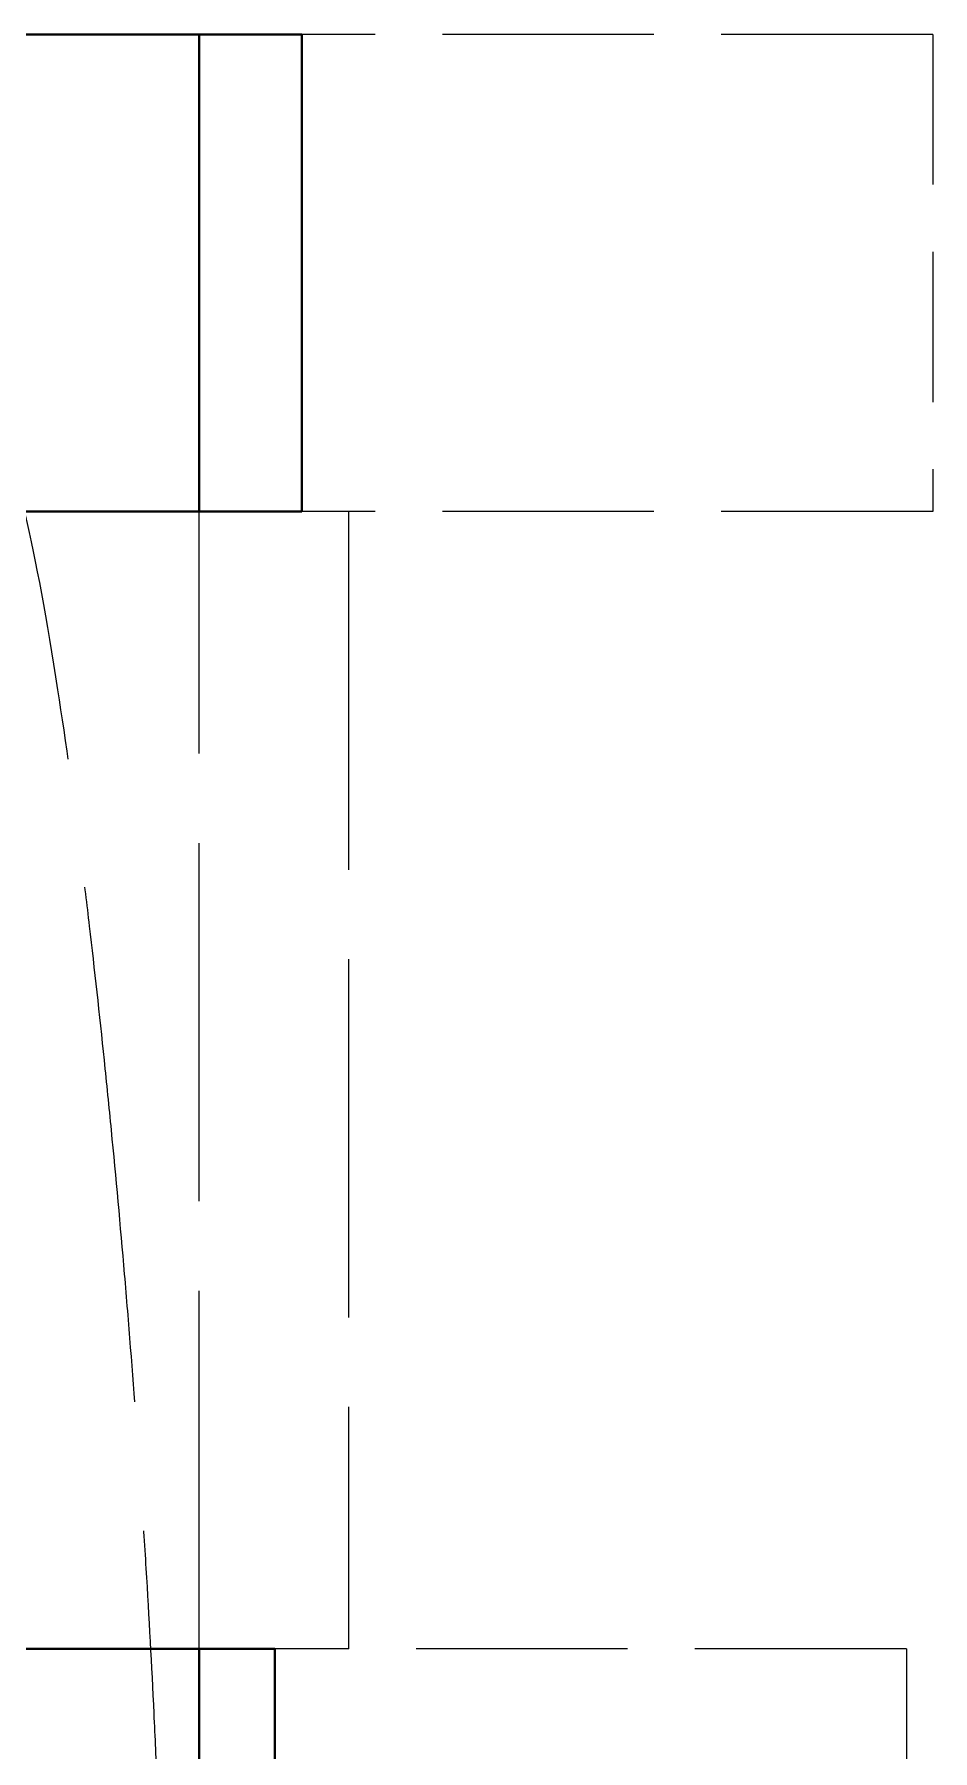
# Model space of a CAD drawing. Header units: millimetres. Extents: x 0 to 51860, y 0 to 5940.
# Drawn here: x 5282.314 to 5283.651, y 1734.91 to 1737.464 of the extents above; entities that cross this region are included whole.
import ezdxf

# ---------------------------------------------------------------- set-up
doc = ezdxf.new("R2010")
doc.units = ezdxf.units.MM
doc.header["$LTSCALE"] = 10
doc.linetypes.add('DASHED', pattern=[0.2067, 0.1654, -0.0413])
doc.layers.add('가려진 것(ISO)', color=2, linetype='DASHED', lineweight=18)
doc.layers.add('가시적인 것(ISO)', color=3, linetype='Continuous', lineweight=40)

msp = doc.modelspace()

# ---------------------------------------------------------------- linework, layer by layer
at = {"layer": '가려진 것(ISO)', "ltscale": 0.19037}
for p, q in [((5283.6513, 1737.4635), (5282.7124, 1737.4635)), ((5283.6513, 1736.7536), (5282.7124, 1736.7536)), ((5283.6121, 1735.0616), (5282.6724, 1735.0616))]:
    msp.add_line(p, q, dxfattribs=at)
at = {"layer": '가려진 것(ISO)', "ltscale": 0.135112}
for p, q in [((5283.6513, 1737.4635), (5283.6513, 1736.7536)), ((5283.6121, 1735.0616), (5283.6121, 1734.3517))]:
    msp.add_line(p, q, dxfattribs=at)
at = {"layer": '가려진 것(ISO)', "ltscale": 0.322186}
for p, q in [((5282.5597, 1735.0616), (5282.5597, 1736.7536)), ((5282.7816, 1736.7536), (5282.7816, 1735.0616))]:
    msp.add_line(p, q, dxfattribs=at)
at = {"layer": '가려진 것(ISO)', "ltscale": 0.465279}
msp.add_open_spline([(5282.5057, 1734.4684), (5282.5057, 1734.5288), (5282.5049, 1734.5921), (5282.5035, 1734.6577), (5282.502, 1734.7232), (5282.4999, 1734.7911), (5282.4971, 1734.8605), (5282.4957, 1734.8952), (5282.4942, 1734.9303), (5282.4925, 1734.9658), (5282.4892, 1735.0366), (5282.4852, 1735.1087), (5282.4808, 1735.1814), (5282.4786, 1735.2178), (5282.4762, 1735.2543), (5282.4738, 1735.2908), (5282.4688, 1735.364), (5282.4634, 1735.4373), (5282.4576, 1735.5102), (5282.4547, 1735.5467), (5282.4517, 1735.5831), (5282.4486, 1735.6192), (5282.4424, 1735.6916), (5282.4359, 1735.7632), (5282.429, 1735.8333), (5282.4256, 1735.8684), (5282.4221, 1735.9031), (5282.4185, 1735.9374), (5282.4114, 1736.0059), (5282.404, 1736.0727), (5282.3965, 1736.137), (5282.3927, 1736.1692), (5282.3889, 1736.2008), (5282.385, 1736.2316), (5282.3734, 1736.3242), (5282.3614, 1736.4106), (5282.3494, 1736.4884), (5282.3333, 1736.5921), (5282.3171, 1736.6807), (5282.3011, 1736.7488)], degree=3, knots=[0, 0, 0, 0, 0.083333, 0.083333, 0.083333, 0.166667, 0.166667, 0.166667, 0.208333, 0.208333, 0.208333, 0.291667, 0.291667, 0.291667, 0.333333, 0.333333, 0.333333, 0.416667, 0.416667, 0.416667, 0.458333, 0.458333, 0.458333, 0.541667, 0.541667, 0.541667, 0.583333, 0.583333, 0.583333, 0.666667, 0.666667, 0.666667, 0.708333, 0.708333, 0.708333, 0.833333, 0.833333, 0.833333, 1, 1, 1, 1], dxfattribs=at)
at = {"layer": '가시적인 것(ISO)'}
for p, q in [((5282.7124, 1737.4635), (5281.5986, 1737.4635)), ((5282.5597, 1736.7536), (5282.5597, 1737.4635)), ((5282.7124, 1737.4635), (5282.7124, 1736.7536)), ((5281.825, 1736.7536), (5282.7124, 1736.7536)), ((5282.6724, 1735.0616), (5281.825, 1735.0616)), ((5282.5597, 1734.3517), (5282.5597, 1735.0616)), ((5282.6724, 1735.0616), (5282.6724, 1734.3517))]:
    msp.add_line(p, q, dxfattribs=at)

doc.saveas('drawing.dxf')
